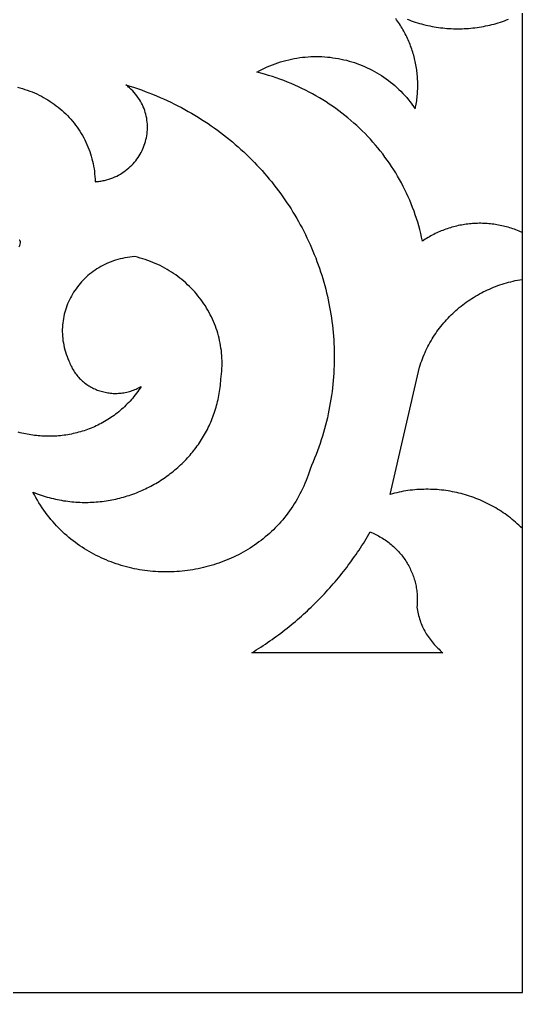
# Model space of a CAD drawing. Extents: x -167 to 167, y -60 to 60.
# Drawn here: x 137.1 to 166.7, y -60 to -2.7 of the extents above; entities that cross this region are included whole.
import ezdxf

# ---------------------------------------------------------------- set-up
doc = ezdxf.new("R2010")
doc.units = 0
doc.header["$MEASUREMENT"] = 0
doc.layers.add('LAYER_1', color=18, linetype='CONTINUOUS')

msp = doc.modelspace()

# ---------------------------------------------------------------- linework, layer by layer
at = {"layer": 'LAYER_1'}
for points in [[(166.732, -60), (166.732, 60), (-166.732, 60), (-166.732, -60)], [(157.85, -32.921), (157.934, -32.957), (158.017, -32.995), (158.099, -33.035), (158.18, -33.076), (158.26, -33.118), (158.339, -33.162), (158.417, -33.207), (158.493, -33.254), (158.569, -33.302), (158.643, -33.351), (158.716, -33.401), (158.788, -33.453), (158.858, -33.507), (158.927, -33.561), (158.995, -33.617), (159.062, -33.674), (159.128, -33.732), (159.192, -33.791), (159.255, -33.851), (159.316, -33.913), (159.376, -33.976), (159.435, -34.039), (159.493, -34.104), (159.549, -34.17), (159.604, -34.237), (159.657, -34.304), (159.709, -34.373), (159.759, -34.443), (159.808, -34.513), (159.856, -34.585), (159.902, -34.657), (159.946, -34.73), (159.989, -34.804), (160.031, -34.879), (160.071, -34.955), (160.109, -35.031), (160.146, -35.109), (160.182, -35.186), (160.215, -35.265), (160.248, -35.344), (160.278, -35.424), (160.307, -35.505), (160.334, -35.586), (160.36, -35.668), (160.384, -35.75), (160.406, -35.833), (160.427, -35.916), (160.446, -36), (160.463, -36.084), (160.478, -36.169), (160.492, -36.254), (160.504, -36.34), (160.514, -36.426), (160.522, -36.512), (160.528, -36.599), (160.533, -36.686), (160.536, -36.774), (160.537, -36.861), (160.536, -36.949), (160.533, -37.037), (160.529, -37.125), (160.522, -37.214), (160.514, -37.303), (160.529, -37.408), (160.547, -37.511), (160.567, -37.613), (160.589, -37.713), (160.613, -37.812), (160.639, -37.909), (160.668, -38.005), (160.698, -38.099), (160.731, -38.192), (160.766, -38.283), (160.803, -38.373), (160.842, -38.462), (160.883, -38.549), (160.926, -38.635), (160.972, -38.72), (161.019, -38.804), (161.068, -38.886), (161.12, -38.967), (161.173, -39.048), (161.229, -39.127), (161.286, -39.205), (161.346, -39.282), (161.407, -39.358), (161.47, -39.432), (161.536, -39.506), (161.603, -39.58), (161.672, -39.652), (161.744, -39.723), (161.817, -39.793), (161.892, -39.863), (161.969, -39.932), (162.048, -40), (150.788, -39.999), (150.924, -39.916), (151.059, -39.831), (151.194, -39.746), (151.328, -39.659), (151.461, -39.572), (151.593, -39.483), (151.724, -39.394), (151.855, -39.303), (151.985, -39.212), (152.114, -39.12), (152.242, -39.027), (152.369, -38.932), (152.496, -38.837), (152.622, -38.741), (152.747, -38.645), (152.871, -38.547), (152.994, -38.448), (153.117, -38.349), (153.238, -38.248), (153.359, -38.147), (153.479, -38.044), (153.598, -37.941), (153.716, -37.837), (153.834, -37.732), (153.95, -37.627), (154.066, -37.52), (154.181, -37.413), (154.295, -37.304), (154.408, -37.195), (154.52, -37.085), (154.631, -36.975), (154.741, -36.863), (154.851, -36.751), (154.959, -36.637), (155.067, -36.523), (155.174, -36.408), (155.279, -36.293), (155.384, -36.176), (155.488, -36.059), (155.591, -35.941), (155.693, -35.822), (155.794, -35.703), (155.894, -35.582), (155.993, -35.461), (156.091, -35.339), (156.188, -35.217), (156.284, -35.093), (156.379, -34.969), (156.474, -34.844), (156.567, -34.719), (156.659, -34.592), (156.75, -34.465), (156.84, -34.337), (156.929, -34.209), (157.018, -34.08), (157.105, -33.95), (157.191, -33.819), (157.276, -33.688), (157.36, -33.556), (157.443, -33.423), (157.525, -33.29), (157.606, -33.156), (157.685, -33.021), (157.764, -32.886)]]:
    msp.add_lwpolyline(points, close=True, dxfattribs=at)
for points in [[(166.732, -15.25), (166.732, -15.25), (166.616, -15.21), (166.526, -15.172), (166.436, -15.135), (166.345, -15.1), (166.253, -15.066), (166.162, -15.034), (166.069, -15.003), (165.977, -14.974), (165.884, -14.947), (165.791, -14.921), (165.697, -14.897), (165.604, -14.874), (165.51, -14.853), (165.415, -14.833), (165.321, -14.814), (165.226, -14.798), (165.131, -14.783), (165.036, -14.769), (164.941, -14.757), (164.846, -14.746), (164.75, -14.737), (164.655, -14.73), (164.559, -14.723), (164.464, -14.719), (164.368, -14.716), (164.273, -14.714), (164.177, -14.714), (164.082, -14.716), (163.986, -14.719), (163.891, -14.724), (163.796, -14.73), (163.701, -14.737), (163.606, -14.746), (163.511, -14.757), (163.416, -14.769), (163.322, -14.782), (163.228, -14.797), (163.134, -14.814), (163.04, -14.832), (162.946, -14.851), (162.853, -14.872), (162.76, -14.895), (162.668, -14.919), (162.576, -14.944), (162.484, -14.971), (162.393, -14.999), (162.302, -15.029), (162.212, -15.061), (162.122, -15.093), (162.032, -15.128), (161.943, -15.164), (161.855, -15.201), (161.767, -15.239), (161.679, -15.28), (161.592, -15.321), (161.506, -15.364), (161.421, -15.409), (161.336, -15.455), (161.252, -15.502), (161.168, -15.551), (161.085, -15.602), (161.003, -15.653), (160.922, -15.707), (160.841, -15.761), (160.793, -15.535), (160.741, -15.31), (160.684, -15.087), (160.624, -14.865), (160.56, -14.645), (160.492, -14.426), (160.42, -14.21), (160.344, -13.994), (160.264, -13.781), (160.181, -13.569), (160.094, -13.359), (160.003, -13.151), (159.908, -12.945), (159.81, -12.741), (159.708, -12.538), (159.602, -12.338), (159.493, -12.14), (159.381, -11.943), (159.265, -11.749), (159.146, -11.557), (159.023, -11.368), (158.897, -11.18), (158.768, -10.995), (158.635, -10.812), (158.499, -10.631), (158.36, -10.453), (158.218, -10.277), (158.073, -10.104), (157.925, -9.933), (157.773, -9.764), (157.619, -9.599), (157.461, -9.435), (157.301, -9.275), (157.138, -9.117), (156.972, -8.962), (156.803, -8.809), (156.632, -8.66), (156.457, -8.513), (156.28, -8.369), (156.1, -8.228), (155.918, -8.09), (155.733, -7.955), (155.546, -7.823), (155.356, -7.694), (155.163, -7.568), (154.968, -7.445), (154.771, -7.326), (154.571, -7.209), (154.369, -7.096), (154.165, -6.986), (153.958, -6.88), (153.749, -6.777), (153.538, -6.677), (153.325, -6.581), (153.11, -6.488), (152.893, -6.399), (152.673, -6.313), (152.452, -6.231), (152.229, -6.153), (152.004, -6.078), (151.776, -6.007), (151.548, -5.939), (151.317, -5.876), (151.084, -5.816), (151.235, -5.733), (151.388, -5.653), (151.541, -5.578), (151.696, -5.506), (151.852, -5.439), (152.008, -5.376), (152.166, -5.317), (152.325, -5.261), (152.484, -5.21), (152.644, -5.162), (152.805, -5.119), (152.966, -5.079), (153.128, -5.043), (153.29, -5.011), (153.453, -4.983), (153.616, -4.959), (153.779, -4.938), (153.943, -4.922), (154.106, -4.909), (154.27, -4.9), (154.433, -4.895), (154.597, -4.893), (154.76, -4.895), (154.923, -4.901), (155.085, -4.91), (155.247, -4.924), (155.409, -4.94), (155.57, -4.961), (155.731, -4.985), (155.89, -5.013), (156.05, -5.044), (156.208, -5.079), (156.365, -5.117), (156.522, -5.159), (156.677, -5.204), (156.831, -5.253), (156.984, -5.306), (157.136, -5.362), (157.287, -5.421), (157.436, -5.484), (157.583, -5.55), (157.73, -5.62), (157.874, -5.693), (158.017, -5.769), (158.158, -5.849), (158.297, -5.932), (158.435, -6.019), (158.57, -6.108), (158.704, -6.201), (158.835, -6.298), (158.964, -6.397), (159.091, -6.5), (159.216, -6.606), (159.338, -6.715), (159.458, -6.828), (159.575, -6.943), (159.69, -7.062), (159.802, -7.184), (159.911, -7.309), (160.018, -7.437), (160.121, -7.568), (160.222, -7.703), (160.319, -7.84), (160.414, -7.981), (160.434, -7.884), (160.453, -7.788), (160.47, -7.691), (160.486, -7.595), (160.501, -7.498), (160.514, -7.402), (160.525, -7.305), (160.535, -7.208), (160.544, -7.111), (160.551, -7.015), (160.557, -6.918), (160.561, -6.821), (160.564, -6.724), (160.565, -6.628), (160.565, -6.531), (160.563, -6.435), (160.561, -6.339), (160.556, -6.242), (160.55, -6.146), (160.543, -6.05), (160.535, -5.955), (160.525, -5.859), (160.513, -5.764), (160.501, -5.668), (160.487, -5.573), (160.471, -5.479), (160.454, -5.384), (160.436, -5.29), (160.416, -5.196), (160.395, -5.102), (160.373, -5.009), (160.349, -4.916), (160.324, -4.823), (160.297, -4.731), (160.269, -4.639), (160.24, -4.547), (160.21, -4.456), (160.178, -4.365), (160.145, -4.274), (160.11, -4.184), (160.074, -4.095), (160.037, -4.006), (159.998, -3.917), (159.959, -3.829), (159.917, -3.741), (159.875, -3.654), (159.831, -3.567), (159.786, -3.481), (159.74, -3.396), (159.692, -3.311), (159.643, -3.226), (159.593, -3.142), (159.541, -3.059), (159.488, -2.977), (159.434, -2.895), (159.378, -2.814), (159.322, -2.733), (159.264, -2.653)], [(159.935, -2.692), (160.054, -2.739), (160.175, -2.783), (160.295, -2.825), (160.417, -2.865), (160.539, -2.904), (160.661, -2.94), (160.784, -2.975), (160.907, -3.007), (161.031, -3.038), (161.155, -3.066), (161.279, -3.093), (161.404, -3.118), (161.529, -3.14), (161.655, -3.161), (161.78, -3.18), (161.906, -3.197), (162.032, -3.211), (162.159, -3.224), (162.285, -3.235), (162.412, -3.244), (162.538, -3.251), (162.665, -3.256), (162.792, -3.259), (162.919, -3.261), (163.046, -3.26), (163.173, -3.257), (163.3, -3.252), (163.426, -3.245), (163.553, -3.237), (163.68, -3.226), (163.806, -3.213), (163.932, -3.199), (164.059, -3.182), (164.184, -3.164), (164.31, -3.143), (164.435, -3.121), (164.56, -3.096), (164.685, -3.07), (164.809, -3.041), (164.933, -3.011), (165.057, -2.979), (165.18, -2.944), (165.303, -2.908), (165.425, -2.87), (165.547, -2.83), (165.668, -2.787), (165.789, -2.743), (165.909, -2.697)], [(136.993, -6.702), (137.142, -6.74), (137.289, -6.781), (137.435, -6.826), (137.579, -6.874), (137.721, -6.925), (137.862, -6.98), (138.001, -7.038), (138.139, -7.1), (138.274, -7.164), (138.408, -7.232), (138.539, -7.303), (138.669, -7.376), (138.796, -7.453), (138.922, -7.533), (139.045, -7.616), (139.166, -7.701), (139.284, -7.789), (139.401, -7.881), (139.515, -7.974), (139.626, -8.071), (139.735, -8.17), (139.841, -8.271), (139.945, -8.375), (140.046, -8.482), (140.145, -8.591), (140.24, -8.702), (140.333, -8.816), (140.423, -8.932), (140.51, -9.05), (140.594, -9.17), (140.674, -9.292), (140.752, -9.417), (140.827, -9.543), (140.898, -9.672), (140.966, -9.802), (141.031, -9.935), (141.092, -10.069), (141.15, -10.204), (141.204, -10.342), (141.255, -10.481), (141.302, -10.622), (141.346, -10.765), (141.386, -10.909), (141.422, -11.054), (141.454, -11.201), (141.483, -11.35), (141.507, -11.499), (141.528, -11.65), (141.544, -11.803), (141.556, -11.956), (141.564, -12.11), (141.568, -12.266), (141.639, -12.26), (141.709, -12.253), (141.778, -12.245), (141.847, -12.235), (141.914, -12.224), (141.982, -12.212), (142.048, -12.199), (142.114, -12.185), (142.243, -12.152), (142.369, -12.116), (142.492, -12.075), (142.613, -12.03), (142.73, -11.981), (142.844, -11.928), (142.955, -11.871), (143.063, -11.81), (143.168, -11.746), (143.27, -11.678), (143.368, -11.607), (143.463, -11.533), (143.555, -11.456), (143.643, -11.375), (143.728, -11.292), (143.809, -11.206), (143.887, -11.118), (143.961, -11.027), (144.032, -10.933), (144.099, -10.838), (144.163, -10.74), (144.222, -10.64), (144.279, -10.539), (144.331, -10.435), (144.379, -10.33), (144.424, -10.223), (144.465, -10.115), (144.502, -10.006), (144.534, -9.896), (144.563, -9.784), (144.588, -9.672), (144.609, -9.559), (144.626, -9.445), (144.638, -9.33), (144.646, -9.216), (144.651, -9.1), (144.65, -8.985), (144.646, -8.87), (144.637, -8.754), (144.624, -8.639), (144.606, -8.525), (144.584, -8.41), (144.557, -8.296), (144.526, -8.183), (144.49, -8.071), (144.45, -7.959), (144.405, -7.849), (144.355, -7.739), (144.301, -7.631), (144.242, -7.525), (144.178, -7.419), (144.109, -7.316), (144.035, -7.214), (143.956, -7.114), (143.873, -7.016), (143.784, -6.921), (143.69, -6.827), (143.642, -6.781), (143.592, -6.736), (143.54, -6.691), (143.488, -6.647), (143.434, -6.604), (143.379, -6.561), (143.61, -6.632), (143.839, -6.706), (144.066, -6.783), (144.292, -6.862), (144.515, -6.944), (144.737, -7.028), (144.957, -7.115), (145.175, -7.205), (145.392, -7.297), (145.606, -7.392), (145.818, -7.489), (146.029, -7.589), (146.238, -7.691), (146.444, -7.796), (146.649, -7.903), (146.852, -8.012), (147.053, -8.124), (147.252, -8.238), (147.448, -8.355), (147.643, -8.473), (147.836, -8.594), (148.027, -8.718), (148.216, -8.843), (148.402, -8.971), (148.587, -9.1), (148.769, -9.232), (148.95, -9.366), (149.128, -9.502), (149.304, -9.64), (149.478, -9.78), (149.65, -9.922), (149.82, -10.067), (149.988, -10.213), (150.153, -10.36), (150.317, -10.51), (150.478, -10.662), (150.636, -10.816), (150.793, -10.971), (150.947, -11.128), (151.099, -11.287), (151.249, -11.448), (151.397, -11.61), (151.542, -11.774), (151.685, -11.94), (151.826, -12.107), (151.964, -12.276), (152.1, -12.447), (152.234, -12.619), (152.365, -12.793), (152.494, -12.968), (152.62, -13.145), (152.745, -13.323), (152.866, -13.503), (152.986, -13.684), (153.102, -13.866), (153.217, -14.05), (153.329, -14.235), (153.438, -14.421), (153.545, -14.609), (153.65, -14.798), (153.752, -14.988), (153.851, -15.179), (153.948, -15.372), (154.042, -15.566), (154.134, -15.76), (154.223, -15.956), (154.31, -16.153), (154.394, -16.351), (154.475, -16.551), (154.554, -16.751), (154.63, -16.952), (154.704, -17.154), (154.775, -17.357), (154.843, -17.56), (154.909, -17.765), (154.971, -17.971), (155.032, -18.177), (155.089, -18.384), (155.144, -18.592), (155.196, -18.801), (155.245, -19.01), (155.291, -19.22), (155.335, -19.431), (155.376, -19.643), (155.414, -19.855), (155.449, -20.067), (155.481, -20.281), (155.511, -20.494), (155.537, -20.709), (155.561, -20.923), (155.582, -21.138), (155.6, -21.354), (155.615, -21.57), (155.628, -21.787), (155.637, -22.003), (155.643, -22.221), (155.647, -22.438), (155.647, -22.656), (155.645, -22.874), (155.639, -23.092), (155.631, -23.31), (155.619, -23.529), (155.605, -23.748), (155.587, -23.967), (155.566, -24.186), (155.543, -24.405), (155.516, -24.624), (155.486, -24.843), (155.453, -25.062), (155.417, -25.281), (155.378, -25.5), (155.336, -25.719), (155.29, -25.938), (155.242, -26.157), (155.19, -26.376), (155.135, -26.594), (155.077, -26.813), (155.015, -27.031), (154.951, -27.248), (154.883, -27.466), (154.812, -27.683), (154.737, -27.9), (154.66, -28.117), (154.579, -28.333), (154.495, -28.549), (154.407, -28.764), (154.316, -28.979), (154.222, -29.193), (154.167, -29.364), (154.11, -29.533), (154.049, -29.7), (153.986, -29.864), (153.92, -30.025), (153.851, -30.185), (153.779, -30.342), (153.704, -30.496), (153.627, -30.648), (153.547, -30.798), (153.465, -30.945), (153.38, -31.09), (153.292, -31.233), (153.203, -31.373), (153.11, -31.51), (153.016, -31.645), (152.919, -31.778), (152.819, -31.908), (152.718, -32.036), (152.614, -32.162), (152.509, -32.285), (152.401, -32.405), (152.291, -32.523), (152.179, -32.639), (152.065, -32.752), (151.949, -32.863), (151.831, -32.971), (151.712, -33.077), (151.59, -33.18), (151.467, -33.281), (151.342, -33.379), (151.216, -33.475), (151.087, -33.568), (150.958, -33.659), (150.826, -33.747), (150.694, -33.833), (150.559, -33.916), (150.424, -33.997), (150.287, -34.075), (150.149, -34.151), (150.009, -34.224), (149.868, -34.295), (149.726, -34.363), (149.583, -34.429), (149.439, -34.492), (149.293, -34.553), (149.147, -34.611), (149, -34.666), (148.852, -34.719), (148.702, -34.769), (148.552, -34.817), (148.402, -34.863), (148.25, -34.905), (148.098, -34.945), (147.945, -34.983), (147.792, -35.018), (147.637, -35.05), (147.483, -35.08), (147.328, -35.108), (147.172, -35.132), (147.016, -35.154), (146.86, -35.174), (146.703, -35.191), (146.546, -35.205), (146.389, -35.217), (146.232, -35.226), (146.074, -35.232), (145.916, -35.236), (145.759, -35.237), (145.601, -35.236), (145.443, -35.232), (145.286, -35.225), (145.128, -35.216), (144.971, -35.204), (144.814, -35.189), (144.657, -35.172), (144.5, -35.152), (144.344, -35.13), (144.188, -35.105), (144.033, -35.077), (143.878, -35.046), (143.723, -35.013), (143.569, -34.977), (143.416, -34.939), (143.263, -34.897), (143.111, -34.854), (142.959, -34.807), (142.809, -34.758), (142.659, -34.706), (142.51, -34.651), (142.362, -34.594), (142.215, -34.534), (142.069, -34.471), (141.924, -34.406), (141.78, -34.337), (141.637, -34.266), (141.495, -34.193), (141.355, -34.116), (141.215, -34.037), (141.077, -33.956), (140.941, -33.871), (140.805, -33.784), (140.671, -33.694), (140.539, -33.601), (140.408, -33.505), (140.279, -33.407), (140.151, -33.306), (140.025, -33.202), (139.9, -33.096), (139.777, -32.987), (139.656, -32.874), (139.537, -32.76), (139.42, -32.642), (139.304, -32.522), (139.191, -32.398), (139.079, -32.272), (138.97, -32.144), (138.862, -32.012), (138.757, -31.878), (138.654, -31.74), (138.553, -31.6), (138.454, -31.458), (138.358, -31.312), (138.264, -31.163), (138.172, -31.012), (138.083, -30.858), (137.996, -30.701), (137.911, -30.541), (138.031, -30.588), (138.151, -30.633), (138.271, -30.676), (138.391, -30.718), (138.511, -30.757), (138.631, -30.794), (138.752, -30.829), (138.872, -30.862), (138.993, -30.894), (139.114, -30.923), (139.234, -30.951), (139.355, -30.976), (139.476, -31), (139.596, -31.022), (139.717, -31.042), (139.838, -31.061), (139.958, -31.077), (140.079, -31.091), (140.199, -31.104), (140.32, -31.115), (140.44, -31.124), (140.56, -31.132), (140.68, -31.137), (140.799, -31.141), (140.919, -31.143), (141.038, -31.143), (141.157, -31.142), (141.276, -31.139), (141.395, -31.134), (141.513, -31.128), (141.631, -31.119), (141.748, -31.109), (141.866, -31.098), (141.983, -31.084), (142.099, -31.07), (142.215, -31.053), (142.331, -31.035), (142.447, -31.015), (142.561, -30.994), (142.676, -30.97), (142.79, -30.946), (142.903, -30.92), (143.017, -30.892), (143.129, -30.863), (143.241, -30.832), (143.352, -30.799), (143.463, -30.765), (143.573, -30.73), (143.683, -30.693), (143.792, -30.654), (143.9, -30.614), (144.008, -30.573), (144.115, -30.53), (144.221, -30.486), (144.327, -30.44), (144.432, -30.393), (144.536, -30.344), (144.64, -30.294), (144.742, -30.242), (144.844, -30.189), (144.945, -30.135), (145.045, -30.079), (145.145, -30.022), (145.243, -29.964), (145.341, -29.904), (145.437, -29.843), (145.533, -29.781), (145.628, -29.717), (145.722, -29.652), (145.815, -29.586), (145.907, -29.518), (145.998, -29.45), (146.088, -29.379), (146.177, -29.308), (146.264, -29.235), (146.351, -29.162), (146.437, -29.087), (146.522, -29.01), (146.605, -28.933), (146.687, -28.854), (146.769, -28.774), (146.849, -28.693), (146.927, -28.611), (147.005, -28.528), (147.082, -28.443), (147.157, -28.358), (147.231, -28.271), (147.303, -28.183), (147.375, -28.094), (147.445, -28.004), (147.513, -27.913), (147.581, -27.821), (147.647, -27.728), (147.712, -27.634), (147.775, -27.538), (147.837, -27.442), (147.897, -27.345), (147.956, -27.246), (148.014, -27.147), (148.07, -27.047), (148.124, -26.946), (148.177, -26.843), (148.229, -26.74), (148.279, -26.636), (148.327, -26.531), (148.374, -26.425), (148.419, -26.318), (148.463, -26.21), (148.505, -26.101), (148.545, -25.992), (148.584, -25.881), (148.621, -25.77), (148.656, -25.658), (148.69, -25.545), (148.722, -25.431), (148.752, -25.316), (148.78, -25.201), (148.807, -25.085), (148.832, -24.967), (148.855, -24.85), (148.876, -24.731), (148.895, -24.612), (148.912, -24.491), (148.928, -24.371), (148.942, -24.249), (148.953, -24.127), (148.963, -24.004), (148.971, -23.88), (148.993, -23.725), (149.011, -23.571), (149.025, -23.418), (149.035, -23.264), (149.041, -23.111), (149.044, -22.959), (149.043, -22.807), (149.038, -22.656), (149.029, -22.505), (149.017, -22.355), (149.001, -22.206), (148.981, -22.058), (148.959, -21.91), (148.932, -21.764), (148.902, -21.618), (148.869, -21.474), (148.832, -21.33), (148.792, -21.187), (148.748, -21.046), (148.701, -20.906), (148.651, -20.767), (148.598, -20.629), (148.542, -20.493), (148.482, -20.358), (148.419, -20.225), (148.353, -20.093), (148.284, -19.962), (148.212, -19.833), (148.137, -19.706), (148.06, -19.581), (147.979, -19.457), (147.895, -19.335), (147.809, -19.215), (147.719, -19.097), (147.627, -18.981), (147.532, -18.866), (147.435, -18.754), (147.335, -18.644), (147.232, -18.536), (147.126, -18.43), (147.018, -18.326), (146.908, -18.225), (146.795, -18.126), (146.679, -18.03), (146.561, -17.935), (146.441, -17.844), (146.318, -17.755), (146.193, -17.668), (146.066, -17.584), (145.936, -17.503), (145.805, -17.425), (145.671, -17.349), (145.535, -17.276), (145.396, -17.206), (145.256, -17.139), (145.114, -17.075), (144.969, -17.014), (144.823, -16.956), (144.675, -16.901), (144.525, -16.849), (144.373, -16.801), (144.219, -16.756), (144.063, -16.714), (143.906, -16.676), (143.759, -16.687), (143.613, -16.703), (143.469, -16.723), (143.328, -16.747), (143.188, -16.776), (143.05, -16.808), (142.914, -16.844), (142.78, -16.883), (142.648, -16.927), (142.518, -16.974), (142.391, -17.024), (142.266, -17.079), (142.143, -17.136), (142.022, -17.197), (141.904, -17.261), (141.788, -17.328), (141.675, -17.399), (141.564, -17.472), (141.456, -17.549), (141.35, -17.628), (141.247, -17.71), (141.147, -17.795), (141.049, -17.882), (140.955, -17.972), (140.863, -18.065), (140.774, -18.16), (140.688, -18.257), (140.605, -18.356), (140.525, -18.458), (140.449, -18.562), (140.375, -18.668), (140.305, -18.776), (140.238, -18.885), (140.174, -18.997), (140.113, -19.11), (140.056, -19.225), (140.003, -19.342), (139.952, -19.46), (139.906, -19.579), (139.863, -19.7), (139.823, -19.822), (139.788, -19.946), (139.755, -20.07), (139.727, -20.196), (139.703, -20.322), (139.682, -20.45), (139.666, -20.578), (139.653, -20.707), (139.644, -20.836), (139.64, -20.967), (139.639, -21.097), (139.643, -21.229), (139.651, -21.36), (139.663, -21.492), (139.68, -21.624), (139.7, -21.756), (139.726, -21.889), (139.755, -22.021), (139.79, -22.153), (139.828, -22.285), (139.872, -22.417), (139.919, -22.548), (139.972, -22.68), (140.029, -22.81), (140.058, -22.889), (140.088, -22.967), (140.12, -23.043), (140.155, -23.118), (140.191, -23.192), (140.229, -23.263), (140.27, -23.334), (140.312, -23.403), (140.356, -23.47), (140.402, -23.536), (140.45, -23.6), (140.499, -23.662), (140.55, -23.723), (140.603, -23.783), (140.657, -23.84), (140.713, -23.896), (140.77, -23.951), (140.829, -24.003), (140.889, -24.054), (140.95, -24.103), (141.013, -24.151), (141.077, -24.197), (141.142, -24.241), (141.208, -24.283), (141.276, -24.323), (141.344, -24.362), (141.414, -24.398), (141.484, -24.433), (141.555, -24.466), (141.628, -24.497), (141.701, -24.527), (141.775, -24.554), (141.849, -24.579), (141.925, -24.603), (142.001, -24.624), (142.077, -24.643), (142.155, -24.661), (142.232, -24.676), (142.31, -24.69), (142.389, -24.701), (142.468, -24.71), (142.547, -24.717), (142.627, -24.723), (142.707, -24.726), (142.787, -24.726), (142.867, -24.725), (142.947, -24.722), (143.027, -24.716), (143.108, -24.708), (143.188, -24.698), (143.268, -24.686), (143.348, -24.671), (143.428, -24.655), (143.508, -24.636), (143.587, -24.614), (143.666, -24.591), (143.745, -24.565), (143.823, -24.536), (143.901, -24.506), (143.979, -24.473), (144.055, -24.437), (144.132, -24.399), (144.207, -24.359), (144.282, -24.316), (144.215, -24.419), (144.147, -24.52), (144.076, -24.62), (144.005, -24.717), (143.932, -24.812), (143.858, -24.906), (143.782, -24.998), (143.705, -25.087), (143.627, -25.175), (143.548, -25.261), (143.467, -25.346), (143.385, -25.428), (143.302, -25.509), (143.217, -25.587), (143.132, -25.664), (143.046, -25.739), (142.958, -25.812), (142.869, -25.883), (142.78, -25.953), (142.689, -26.02), (142.597, -26.086), (142.505, -26.15), (142.411, -26.212), (142.317, -26.272), (142.222, -26.33), (142.126, -26.387), (142.029, -26.442), (141.931, -26.495), (141.833, -26.546), (141.733, -26.595), (141.633, -26.642), (141.533, -26.688), (141.432, -26.732), (141.33, -26.774), (141.227, -26.814), (141.124, -26.853), (141.021, -26.89), (140.917, -26.924), (140.812, -26.958), (140.707, -26.989), (140.602, -27.018), (140.496, -27.046), (140.39, -27.072), (140.283, -27.096), (140.176, -27.119), (140.069, -27.14), (139.961, -27.159), (139.853, -27.176), (139.745, -27.191), (139.637, -27.205), (139.529, -27.217), (139.42, -27.227), (139.311, -27.235), (139.203, -27.242), (139.094, -27.247), (138.985, -27.25), (138.876, -27.251), (138.767, -27.251), (138.658, -27.249), (138.549, -27.245), (138.441, -27.24), (138.332, -27.233), (138.224, -27.224), (138.116, -27.213), (138.007, -27.201), (137.9, -27.187), (137.792, -27.171), (137.685, -27.154), (137.578, -27.134), (137.471, -27.114), (137.365, -27.091), (137.259, -27.067), (137.153, -27.041), (137.048, -27.013)], [(137.107, -16.1), (137.134, -16.023), (137.159, -15.944), (137.182, -15.864), (137.186, -15.841), (137.186, -15.818), (137.182, -15.796), (137.175, -15.775), (137.164, -15.757), (137.151, -15.74), (137.136, -15.725), (137.119, -15.712), (137.1, -15.702)], [(166.732, -32.674), (166.732, -32.674), (166.611, -32.581), (166.516, -32.489), (166.419, -32.4), (166.32, -32.312), (166.22, -32.226), (166.119, -32.142), (166.017, -32.06), (165.913, -31.979), (165.808, -31.901), (165.702, -31.824), (165.595, -31.749), (165.486, -31.677), (165.377, -31.606), (165.266, -31.537), (165.154, -31.469), (165.041, -31.404), (164.927, -31.341), (164.813, -31.28), (164.697, -31.22), (164.58, -31.163), (164.462, -31.107), (164.344, -31.053), (164.224, -31.002), (164.104, -30.952), (163.983, -30.905), (163.861, -30.859), (163.739, -30.815), (163.615, -30.774), (163.492, -30.734), (163.367, -30.696), (163.242, -30.661), (163.116, -30.627), (162.99, -30.596), (162.863, -30.566), (162.735, -30.539), (162.607, -30.514), (162.479, -30.49), (162.35, -30.469), (162.221, -30.45), (162.091, -30.433), (161.961, -30.418), (161.831, -30.405), (161.7, -30.394), (161.57, -30.386), (161.438, -30.379), (161.307, -30.375), (161.176, -30.373), (161.044, -30.373), (160.912, -30.375), (160.781, -30.379), (160.649, -30.386), (160.517, -30.394), (160.385, -30.405), (160.253, -30.418), (160.121, -30.433), (159.989, -30.451), (159.857, -30.47), (159.726, -30.492), (159.594, -30.516), (159.463, -30.543), (159.332, -30.571), (159.201, -30.602), (159.071, -30.635), (158.94, -30.671), (160.673, -23.185), (160.712, -23.059), (160.753, -22.934), (160.796, -22.81), (160.841, -22.687), (160.889, -22.565), (160.939, -22.445), (160.991, -22.325), (161.045, -22.207), (161.101, -22.09), (161.159, -21.974), (161.219, -21.859), (161.281, -21.745), (161.345, -21.633), (161.412, -21.522), (161.48, -21.412), (161.55, -21.303), (161.622, -21.196), (161.695, -21.09), (161.771, -20.986), (161.848, -20.883), (161.927, -20.781), (162.008, -20.681), (162.091, -20.582), (162.176, -20.485), (162.262, -20.389), (162.35, -20.294), (162.439, -20.201), (162.53, -20.11), (162.623, -20.02), (162.717, -19.932), (162.813, -19.845), (162.911, -19.76), (163.01, -19.677), (163.11, -19.595), (163.212, -19.515), (163.316, -19.437), (163.42, -19.36), (163.527, -19.286), (163.634, -19.212), (163.743, -19.141), (163.854, -19.072), (163.965, -19.004), (164.078, -18.938), (164.192, -18.874), (164.308, -18.812), (164.424, -18.751), (164.542, -18.693), (164.661, -18.637), (164.781, -18.582), (164.903, -18.53), (165.025, -18.479), (165.148, -18.431), (165.273, -18.384), (165.398, -18.34), (165.525, -18.297), (165.653, -18.257), (165.781, -18.219), (165.91, -18.183), (166.041, -18.149), (166.172, -18.117), (166.304, -18.088), (166.437, -18.06), (166.571, -18.035), (166.732, -18.013)]]:
    msp.add_lwpolyline(points, dxfattribs=at)

doc.saveas('drawing.dxf')
